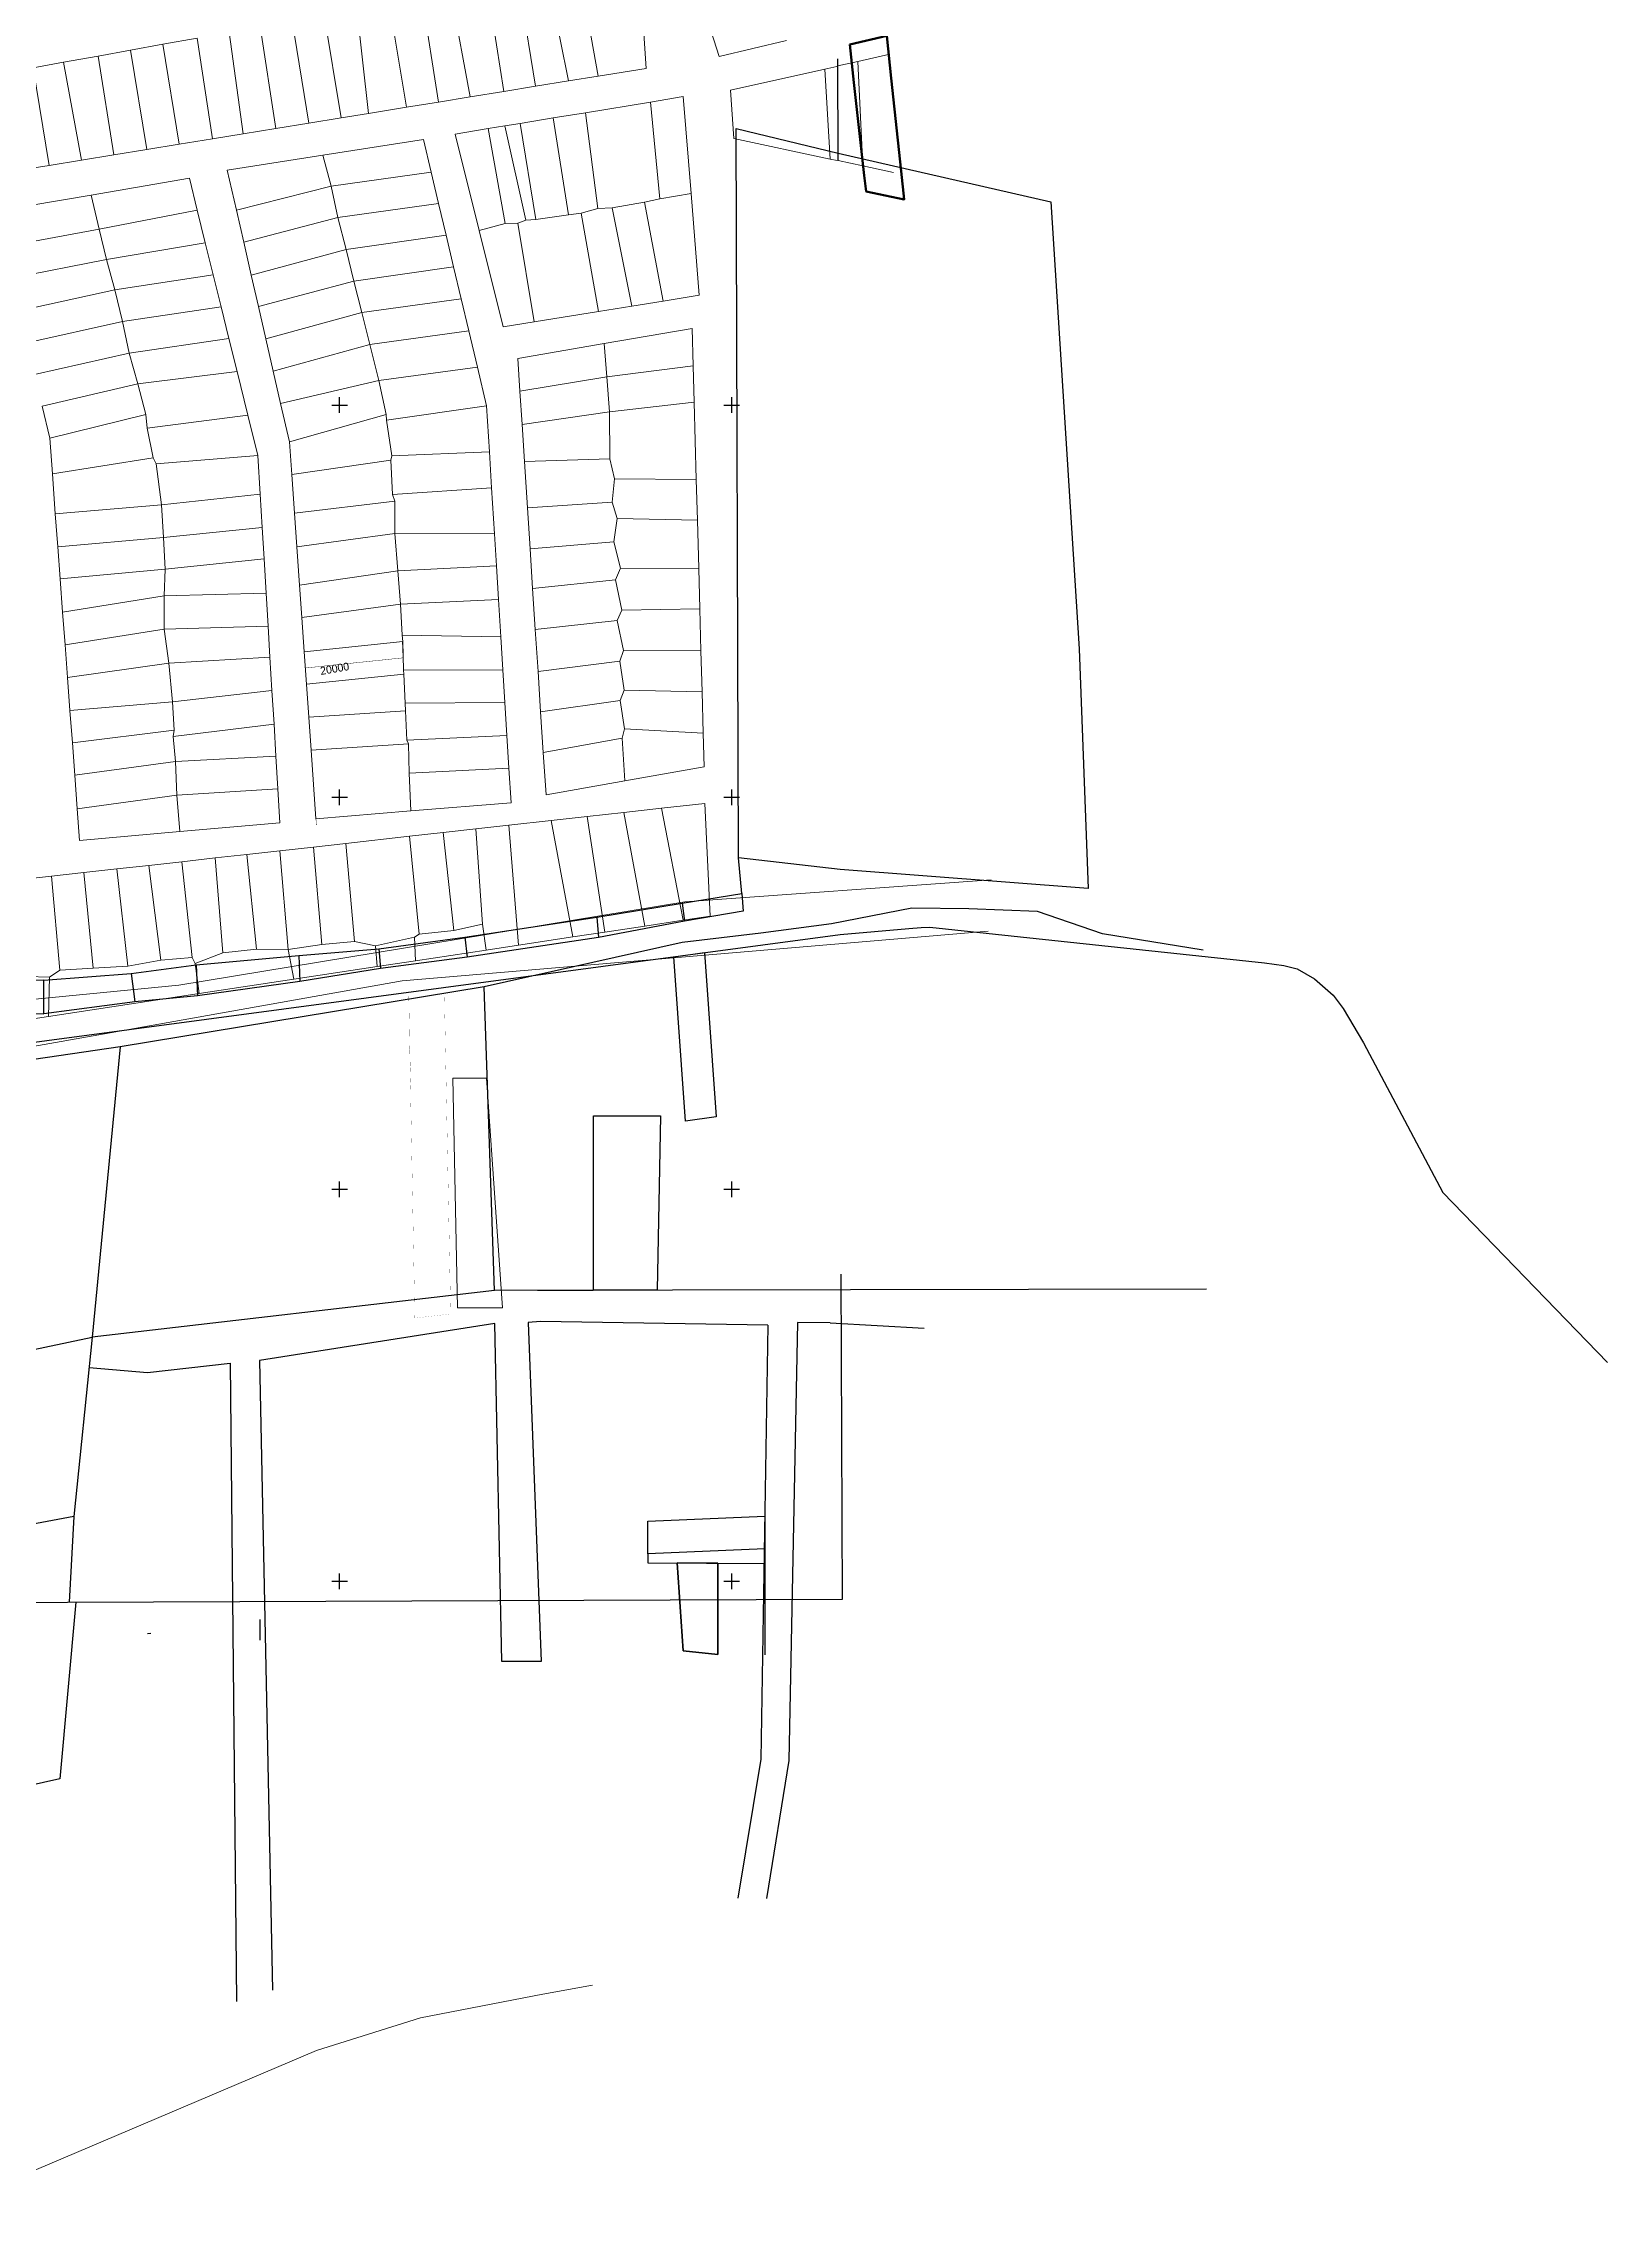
# Model space of a CAD drawing. Header units: millimetres. Extents: x 610871 to 612274, y 1322914 to 1323831.
# Drawn here: x 611875 to 612274, y 1322970 to 1323525 of the extents above; entities that cross this region are included whole.
import ezdxf
from ezdxf.enums import TextEntityAlignment as Align

# ---------------------------------------------------------------- set-up
doc = ezdxf.new("R2010")
doc.units = ezdxf.units.MM
for name, color, linetype in [('2', 7, 'Continuous'), ('42', 7, 'Continuous'), ('5', 7, 'Continuous'), ('6', 7, 'Continuous'), ('CVL_CUADCON_LIN', 8, 'Continuous'), ('CVL_CUADCON_TIT', 1, 'Continuous')]:
    doc.layers.add(name, color=color, linetype=linetype)
for name, color, linetype, lineweight in [('Cotas', 7, 'Continuous', 0), ('Nivel 16', 7, 'Continuous', 0), ('Nivel 2', 7, 'Continuous', 0), ('Nivel 30', 7, 'Continuous', 0), ('Nivel 4', 7, 'Continuous', 0), ('Nivel 5', 7, 'Continuous', 0), ('Nivel 7', 7, 'Continuous', 0)]:
    doc.layers.add(name, color=color, linetype=linetype, lineweight=lineweight)
doc.styles.add('Style-ENGINEERING', font='ENGINEERING.shx')

# ---------------------------------------------------------------- blocks, each defined once
blk = doc.blocks.new('COORD')
at = {"layer": '42', "color": 2, "linetype": 'Continuous'}
for p, q in [((-2, 0), (2, 0)), ((0, -2), (0, 2))]:
    blk.add_line(p, q, dxfattribs=at)

msp = doc.modelspace()

# ---------------------------------------------------------------- linework, layer by layer
at = {"color": 1}
for points in [[(612035.57111, 1323292.23994), (612043.40164, 1323293.28527), (612046.32798, 1323251.38734), (612038.49745, 1323250.34201)], [(612032.1759, 1323251.6457), (612031.27584, 1323207.20481), (612015.07582, 1323207.20481), (612015.07576, 1323251.65483)]]:
    msp.add_lwpolyline(points, close=True, dxfattribs=at)
at = {"color": 1, "linetype": 'Continuous', "flags": 128}
msp.add_lwpolyline([(612035.57111, 1323292.23994), (612043.40164, 1323293.28527), (612046.32798, 1323251.38734), (612038.49745, 1323250.34201)], close=True, dxfattribs=at)
for points in [[(611929.93637, 1323123.21654), (611929.93637, 1323117.96654)], [(611902.14089, 1323119.63271), (611901.34454, 1323119.55634)], [(611929.93637, 1323121.96654), (611929.93637, 1323117.96654)]]:
    msp.add_lwpolyline(points, dxfattribs=at)
at = {"layer": '2', "color": 1, "linetype": 'Continuous'}
for p, q in [((612052.89037, 1323308.34954), (612052.03637, 1323317.49554)), ((612015.88237, 1323302.31254), (612037.71137, 1323305.93354)), ((612037.71137, 1323305.93354), (612052.89037, 1323308.34954)), ((612037.71137, 1323305.93354), (612038.24037, 1323301.31054)), ((611982.22237, 1323297.20854), (612015.88237, 1323302.31254)), ((612015.88237, 1323302.31254), (612016.36237, 1323297.18154)), ((612038.24037, 1323301.31054), (612016.36237, 1323297.18154)), ((611960.33837, 1323294.29954), (611982.22237, 1323297.20854)), ((611982.22237, 1323297.20854), (611982.80437, 1323292.12854)), ((612016.36237, 1323297.18154), (611982.80437, 1323292.12854)), ((611897.16637, 1323287.97454), (611913.71937, 1323290.14454)), ((611913.71937, 1323290.14454), (611939.92337, 1323292.56754)), ((611913.71937, 1323290.14454), (611914.06037, 1323282.26754)), ((611939.92337, 1323292.56754), (611960.33837, 1323294.29954)), ((611939.92337, 1323292.56754), (611940.15637, 1323285.90954)), ((611960.76837, 1323289.21854), (611940.15637, 1323285.90954)), ((611960.33837, 1323294.29954), (611960.76837, 1323289.21854)), ((611982.80437, 1323292.12854), (611960.76837, 1323289.21854)), ((611874.87137, 1323286.28354), (611897.16637, 1323287.97454)), ((611987.2022, 1323284.59721), (611894.3352, 1323269.25421)), ((611897.16637, 1323287.97454), (611898.06337, 1323280.71054)), ((611940.15637, 1323285.90954), (611914.06037, 1323282.26754)), ((611898.06337, 1323280.71054), (611874.86037, 1323277.64254)), ((611914.06037, 1323282.26754), (611898.06337, 1323280.71054)), ((611894.3352, 1323269.25421), (611843.5812, 1323261.81021)), ((611894.3352, 1323269.25421), (611887.2352, 1323195.23321)), ((611837.2652, 1323184.74321), (611887.2352, 1323195.23321)), ((611887.2352, 1323195.23321), (611882.4782, 1323149.44521)), ((611882.4782, 1323149.44521), (611833.0062, 1323140.22921)), ((611882.4782, 1323149.44521), (611881.3642, 1323127.63721))]:
    msp.add_line(p, q, dxfattribs=at)
for points in [[(612077.94337, 1323314.46954), (612052.03637, 1323317.49554), (612051.43937, 1323503.53854), (612077.43837, 1323497.22854)], [(612052.89037, 1323308.34954), (612053.21637, 1323303.82754), (612038.24037, 1323301.31054)], [(612170.5482, 1323293.91221), (612144.8622, 1323298.06821), (612128.3092, 1323303.80921), (612110.7762, 1323304.45821), (612096.2952, 1323304.61921), (612075.7472, 1323300.67421), (612057.7272, 1323298.27021), (612037.6762, 1323295.85321), (611987.2022, 1323284.59721)], [(611588.60037, 1323205.86154), (611601.55737, 1323227.68454), (611833.11537, 1323262.88854), (611833.39037, 1323258.31454), (611843.95337, 1323259.38654), (611845.26337, 1323261.68054), (611846.98237, 1323263.56954), (611849.15837, 1323265.30954), (611852.50337, 1323267.15654), (611855.80037, 1323268.24154), (612077.98937, 1323297.90254)], [(611851.76037, 1323285.24954), (611853.04237, 1323282.66354), (611854.93237, 1323280.43654), (611857.88637, 1323278.77454), (611860.27837, 1323277.92254), (611874.86037, 1323277.64254), (611874.87137, 1323286.28354), (611851.24837, 1323286.18754)], [(612171.4192, 1323207.47421), (611989.7812, 1323207.07921), (611987.2022, 1323284.59721)], [(611883.0342, 1323127.64021), (611878.9232, 1323082.60121), (611829.6242, 1323071.48021)]]:
    msp.add_lwpolyline(points, dxfattribs=at)
at = {"layer": '6', "color": 1, "linetype": 'Continuous'}
for points in [[(612077.43837, 1323497.22854), (612131.68137, 1323484.81154), (612138.94537, 1323370.76954)], [(612138.94537, 1323370.76954), (612141.25837, 1323309.63154), (612077.94337, 1323314.46954)], [(612077.98937, 1323297.90254), (612095.49737, 1323299.48854), (612098.64637, 1323299.74454), (612100.83037, 1323299.74654), (612186.21937, 1323290.65254), (612191.09537, 1323290.04554), (612194.49937, 1323289.18354), (612198.91937, 1323286.64554), (612203.69537, 1323282.43054), (612206.28737, 1323279.07754), (612211.42137, 1323270.28854), (612231.70537, 1323232.08254), (612273.68037, 1323188.75754)]]:
    msp.add_lwpolyline(points, dxfattribs=at)
at = {"layer": 'Cotas', "color": 1, "linetype": 'Continuous', "lineweight": 13, "flags": 128}
for points in [[(612116.49385, 1323311.85441), (612038.37528, 1323306.22333), (611909.28765, 1323284.97892), (611850.75303, 1323279.33286), (611850.75303, 1323316.44658)], [(612014.81862, 1323029.93164), (612002.14928, 1323027.6549), (611970.9429, 1323021.63761), (611944.43968, 1323013.2317), (611842.31118, 1322969.92117), (611828.44824, 1323007.64615), (611828.44824, 1323063.44469), (611834.10648, 1323126.55808), (611846.50286, 1323264.83023), (611891.75534, 1323272.86405), (611966.23607, 1323286.08686), (612115.72555, 1323298.80061)]]:
    msp.add_lwpolyline(points, dxfattribs=at)
at = {"layer": 'CVL_CUADCON_LIN', "color": 1, "ltscale": 0.5, "const_width": 0.1, "flags": 128}
for points in [[(611941.55708, 1323365.89031), (611941.26679, 1323370.00509), (611966.27768, 1323372.64655), (611966.44765, 1323368.48033)], [(611941.84737, 1323361.77554), (611941.55707, 1323365.89036), (611966.44765, 1323368.48033), (611966.61763, 1323364.31411)]]:
    msp.add_lwpolyline(points, close=True, dxfattribs=at)
for points in [[(611941.26678, 1323370.00508), (611966.27768, 1323372.64655), (611966.61763, 1323364.31411)], [(611941.84737, 1323361.77554), (611941.26678, 1323370.00508)], [(611941.55708, 1323365.89031), (611966.44765, 1323368.48033)], [(611941.84737, 1323361.77554), (611966.61763, 1323364.31411)], [(611941.84737, 1323361.77554), (611944.37682, 1323325.86451)], [(611944.26637, 1323327.43254), (611968.48737, 1323329.43354)]]:
    msp.add_lwpolyline(points, dxfattribs=at)
at = {"layer": 'CVL_CUADCON_LIN', "color": 1, "lineweight": 13, "ltscale": 0.5, "const_width": 0.02, "flags": 128}
msp.add_lwpolyline([(611967.92987, 1323283.21021), (611976.99942, 1323284.42094), (611978.63463, 1323201.13699), (611969.49613, 1323200.07496)], close=True, dxfattribs=at)
for points in [[(611967.92987, 1323283.21021), (611976.99942, 1323284.42094)], [(611969.49613, 1323200.07496), (611978.63463, 1323201.13699), (611976.99942, 1323284.42094)], [(611968.42762, 1323258.71526), (611967.92987, 1323283.21021)], [(611967.92987, 1323283.21021), (611969.49613, 1323200.07496)]]:
    msp.add_lwpolyline(points, dxfattribs=at)
at = {"layer": 'CVL_CUADCON_LIN', "color": 1, "ltscale": 0.5, "flags": 128}
for points in [[(611989.7812, 1323207.07921), (611887.2352, 1323195.23321)], [(612015.01577, 1323207.13409), (612000.81581, 1323207.10321)], [(612059.55798, 1323198.25202), (612001.54692, 1323199.20334), (611998.44076, 1323198.92778), (612001.72903, 1323112.53169), (611991.69208, 1323112.53169), (611989.91444, 1323198.66926), (611929.8993, 1323189.25047), (611933.16983, 1323028.64426)], [(612059.55798, 1323198.25202), (612057.77222, 1323087.5938), (612051.9052, 1323052.13521)], [(612075.43114, 1323198.87999), (612067.05797, 1323198.96595), (612064.91516, 1323087.23684), (612059.21979, 1323052.04728)], [(612075.43114, 1323198.87999), (612099.43094, 1323197.54019)], [(611886.43213, 1323187.50337), (611901.34953, 1323186.20244), (611922.40496, 1323188.62134), (611924.04283, 1323025.77507)], [(612028.94971, 1323139.91532), (612028.94971, 1323137.68532)], [(612058.77264, 1323141.18645), (612058.77264, 1323137.48645)], [(612028.94971, 1323137.68532), (612058.77264, 1323137.48645)], [(612046.7729, 1323137.56647), (612046.7729, 1323114.26647)], [(612058.77264, 1323137.48645), (612058.77264, 1323114.18645)]]:
    msp.add_lwpolyline(points, dxfattribs=at)
for points in [[(612058.77264, 1323149.58645), (612058.77264, 1323141.18645), (612028.94971, 1323139.91532), (612028.94971, 1323148.31532)], [(612036.37313, 1323137.63582), (612037.9715, 1323115.19266), (612046.7729, 1323114.26647), (612046.7729, 1323137.56647)], [(612036.37313, 1323137.63582), (612046.7729, 1323137.56647), (612046.7729, 1323114.26647), (612037.9715, 1323115.19266)]]:
    msp.add_lwpolyline(points, close=True, dxfattribs=at)
at = {"layer": 'CVL_CUADCON_TIT', "color": 1, "lineweight": 50, "ltscale": 0.5, "flags": 128}
msp.add_lwpolyline([(612080.40406, 1323524.95403), (612089.91406, 1323527.10403), (612090.95406, 1323516.37403), (612093.57406, 1323492.63403), (612094.33406, 1323485.40403), (612084.63406, 1323487.46403), (612084.12406, 1323491.47403), (612081.45406, 1323515.21403), (612080.40406, 1323524.95403)], dxfattribs=at)
at = {"layer": 'Nivel 16', "color": 1, "linetype": 'Continuous', "lineweight": -3, "flags": 128}
for points in [[(612078.16747, 1323211.25159), (612078.45537, 1323128.28154), (611397.89237, 1323125.67954), (611395.98837, 1323586.56654)], [(612077.43737, 1323495.36154), (612077.36537, 1323521.27554)]]:
    msp.add_lwpolyline(points, dxfattribs=at)
at = {"layer": 'Nivel 2', "color": 1, "linetype": 'Continuous', "lineweight": -3}
for p, q in [((612052.89037, 1323308.34954), (612052.03637, 1323317.49554)), ((612015.88237, 1323302.31254), (612037.71137, 1323305.93354)), ((612037.71137, 1323305.93354), (612052.89037, 1323308.34954)), ((612037.71137, 1323305.93354), (612038.24037, 1323301.31054)), ((611982.22237, 1323297.20854), (612015.88237, 1323302.31254)), ((612015.88237, 1323302.31254), (612016.36237, 1323297.18154)), ((612038.24037, 1323301.31054), (612016.36237, 1323297.18154)), ((611960.33837, 1323294.29954), (611982.22237, 1323297.20854)), ((611982.22237, 1323297.20854), (611982.80437, 1323292.12854)), ((612016.36237, 1323297.18154), (611982.80437, 1323292.12854)), ((611897.16637, 1323287.97454), (611913.71937, 1323290.14454)), ((611913.71937, 1323290.14454), (611939.92337, 1323292.56754)), ((611913.71937, 1323290.14454), (611914.06037, 1323282.26754)), ((611939.92337, 1323292.56754), (611960.33837, 1323294.29954)), ((611939.92337, 1323292.56754), (611940.15637, 1323285.90954)), ((611960.76837, 1323289.21854), (611940.15637, 1323285.90954)), ((611960.33837, 1323294.29954), (611960.76837, 1323289.21854)), ((611982.80437, 1323292.12854), (611960.76837, 1323289.21854)), ((611874.87137, 1323286.28354), (611897.16637, 1323287.97454)), ((611897.16637, 1323287.97454), (611898.06337, 1323280.71054)), ((611940.15637, 1323285.90954), (611914.06037, 1323282.26754)), ((611898.06337, 1323280.71054), (611874.86037, 1323277.64254)), ((611914.06037, 1323282.26754), (611898.06337, 1323280.71054))]:
    msp.add_line(p, q, dxfattribs=at)
at = {"layer": 'Nivel 2', "color": 1, "linetype": 'Continuous', "lineweight": -3, "flags": 128}
for points in [[(612077.94337, 1323314.46954), (612052.03637, 1323317.49554), (612051.43937, 1323503.53854), (612077.43837, 1323497.22854)], [(612077.43837, 1323497.22854), (612131.68137, 1323484.81154), (612138.94537, 1323370.76954)], [(612138.94537, 1323370.76954), (612141.25837, 1323309.63154), (612077.94337, 1323314.46954)], [(612052.89037, 1323308.34954), (612053.21637, 1323303.82754), (612038.24037, 1323301.31054)], [(611588.60037, 1323205.86154), (611601.55737, 1323227.68454), (611833.11537, 1323262.88854), (611833.39037, 1323258.31454), (611843.95337, 1323259.38654), (611845.26337, 1323261.68054), (611846.98237, 1323263.56954), (611849.15837, 1323265.30954), (611852.50337, 1323267.15654), (611855.80037, 1323268.24154), (612077.98937, 1323297.90254)], [(612077.98937, 1323297.90254), (612095.49737, 1323299.48854), (612098.64637, 1323299.74454), (612100.83037, 1323299.74654), (612186.21937, 1323290.65254), (612191.09537, 1323290.04554), (612194.49937, 1323289.18354), (612198.91937, 1323286.64554), (612203.69537, 1323282.43054), (612206.28737, 1323279.07754), (612211.42137, 1323270.28854), (612231.70537, 1323232.08254), (612273.68037, 1323188.75754)], [(611851.76037, 1323285.24954), (611853.04237, 1323282.66354), (611854.93237, 1323280.43654), (611857.88637, 1323278.77454), (611860.27837, 1323277.92254), (611874.86037, 1323277.64254), (611874.87137, 1323286.28354), (611851.24837, 1323286.18754)]]:
    msp.add_lwpolyline(points, dxfattribs=at)
at = {"layer": 'Nivel 30', "color": 1, "linetype": 'Continuous', "lineweight": 13}
for p, q in [((612047.12537, 1323521.86554), (612037.56837, 1323551.79654)), ((612026.67337, 1323547.01754), (612028.45737, 1323518.83754)), ((611992.22437, 1323512.94654), (611987.91537, 1323539.98254)), ((612000.30637, 1323514.26054), (611995.87437, 1323541.42654)), ((612003.24437, 1323542.76554), (612008.72237, 1323515.62954)), ((612011.37137, 1323544.23954), (612016.22137, 1323516.84854)), ((611957.67737, 1323507.32954), (611954.68137, 1323533.94954)), ((611962.96437, 1323535.45354), (611967.32737, 1323508.89754)), ((611975.54737, 1323510.23554), (611971.30637, 1323536.96854)), ((611978.67637, 1323538.30554), (611983.63837, 1323511.55054)), ((611925.71537, 1323502.13254), (611922.09537, 1323528.03454)), ((611930.05437, 1323529.48054), (611934.03437, 1323503.48554)), ((611938.23037, 1323530.96354), (611942.49137, 1323504.86054)), ((611950.68137, 1323506.19154), (611946.38637, 1323532.44454)), ((611888.74037, 1323521.98154), (611896.99637, 1323523.47954)), ((611896.99637, 1323523.47954), (611905.25137, 1323524.97854)), ((611896.99637, 1323523.47954), (611901.16537, 1323498.14054)), ((611905.25137, 1323524.97854), (611913.98637, 1323526.56354)), ((611905.25137, 1323524.97854), (611909.38537, 1323499.47854)), ((611913.98637, 1323526.56354), (611917.87137, 1323500.85654)), ((612064.28137, 1323525.91454), (612047.12537, 1323521.86554)), ((612082.45737, 1323520.61854), (612090.61337, 1323522.43454)), ((611872.18337, 1323518.97554), (611879.89737, 1323520.37554)), ((611876.21037, 1323494.08354), (611872.18337, 1323518.97554)), ((611879.89737, 1323520.37554), (611888.74037, 1323521.98154)), ((611884.45037, 1323495.42254), (611879.89737, 1323520.37554)), ((611892.75937, 1323496.77454), (611888.74037, 1323521.98154)), ((612016.22137, 1323516.84854), (612008.72237, 1323515.62954)), ((612028.45737, 1323518.83754), (612016.22137, 1323516.84854)), ((612050.03437, 1323513.29854), (612074.10337, 1323518.65954)), ((612074.10337, 1323518.65954), (612077.09837, 1323519.32654)), ((612075.45137, 1323495.69454), (612074.10337, 1323518.65954)), ((612077.37037, 1323519.48454), (612082.45737, 1323520.61854)), ((612082.45737, 1323520.61854), (612083.74937, 1323494.00254)), ((611983.63837, 1323511.55054), (611975.54737, 1323510.23554)), ((611992.22437, 1323512.94654), (611983.63837, 1323511.55054)), ((612000.30637, 1323514.26054), (611992.22437, 1323512.94654)), ((612008.72237, 1323515.62954), (612000.30637, 1323514.26054)), ((612029.57437, 1323510.25354), (612037.93037, 1323511.62454)), ((612037.93037, 1323511.62454), (612039.94137, 1323486.90854)), ((612050.86137, 1323500.98554), (612050.03437, 1323513.29854)), ((611950.68137, 1323506.19154), (611942.49137, 1323504.86054)), ((611957.67737, 1323507.32954), (611950.68137, 1323506.19154)), ((611967.32737, 1323508.89754), (611957.67737, 1323507.32954)), ((611975.54737, 1323510.23554), (611967.32737, 1323508.89754)), ((611996.38737, 1323504.80954), (612004.80337, 1323506.18954)), ((612004.80337, 1323506.18954), (612012.98137, 1323507.53154)), ((612008.65737, 1323481.45554), (612004.80337, 1323506.18954)), ((612012.98137, 1323507.53154), (612029.57437, 1323510.25354)), ((612012.98137, 1323507.53154), (612016.19437, 1323483.07654)), ((612031.94437, 1323485.59154), (612029.57437, 1323510.25354)), ((611917.87137, 1323500.85654), (611909.38537, 1323499.47854)), ((611925.71537, 1323502.13254), (611917.87137, 1323500.85654)), ((611934.03437, 1323503.48554), (611925.71537, 1323502.13254)), ((611942.49137, 1323504.86054), (611934.03437, 1323503.48554)), ((611946.06237, 1323496.66754), (611971.68537, 1323500.67754)), ((611971.68537, 1323500.67754), (611973.65037, 1323492.37454)), ((611979.78537, 1323502.08454), (611988.16137, 1323503.45754)), ((611985.92637, 1323477.46554), (611979.78537, 1323502.08454)), ((611988.16137, 1323503.45754), (611992.43737, 1323504.15954)), ((611988.16137, 1323503.45754), (611992.55037, 1323479.24054)), ((611992.43737, 1323504.15954), (611996.38737, 1323504.80954)), ((611997.79337, 1323480.14754), (611992.43737, 1323504.15954)), ((612000.36837, 1323480.27854), (611996.38737, 1323504.80954)), ((612075.45137, 1323495.69454), (612050.86137, 1323500.98554)), ((611884.45037, 1323495.42254), (611876.21037, 1323494.08354)), ((611892.75937, 1323496.77454), (611884.45037, 1323495.42254)), ((611901.16537, 1323498.14054), (611892.75937, 1323496.77454)), ((611909.38537, 1323499.47854), (611901.16537, 1323498.14054)), ((611921.66737, 1323492.85154), (611946.06237, 1323496.66754)), ((611948.19037, 1323488.77954), (611946.06237, 1323496.66754)), ((612077.18137, 1323495.32254), (612075.45137, 1323495.69454)), ((612083.74937, 1323494.00254), (612077.43737, 1323495.36154)), ((611876.21037, 1323494.08354), (611867.97037, 1323492.74354)), ((611886.90937, 1323486.52154), (611911.98737, 1323490.79154)), ((611911.98737, 1323490.79154), (611913.98537, 1323482.68854)), ((611923.98837, 1323482.69054), (611921.66737, 1323492.85154)), ((611973.65037, 1323492.37454), (611948.19037, 1323488.77954)), ((611973.65037, 1323492.37454), (611975.54237, 1323484.39054)), ((612091.60437, 1323492.31254), (612083.74937, 1323494.00254)), ((611862.50137, 1323482.36554), (611886.90937, 1323486.52154)), ((611886.90937, 1323486.52154), (611888.99437, 1323477.82854)), ((611948.19037, 1323488.77954), (611923.98837, 1323482.69054)), ((611949.87837, 1323480.77754), (611948.19037, 1323488.77954)), ((611949.87837, 1323480.77754), (611975.54237, 1323484.39054)), ((611975.54237, 1323484.39054), (611977.45737, 1323476.30954)), ((612019.82437, 1323483.29854), (612028.09237, 1323484.68554)), ((612031.94437, 1323485.59154), (612028.09237, 1323484.68554)), ((612028.09237, 1323484.68554), (612032.83437, 1323459.47154)), ((612039.94137, 1323486.90854), (612031.94437, 1323485.59154)), ((612039.94137, 1323486.90854), (612042.05337, 1323460.94554)), ((611913.98537, 1323482.68854), (611888.99437, 1323477.82854)), ((611913.98537, 1323482.68854), (611916.04037, 1323474.36154)), ((611925.86537, 1323474.47654), (611923.98837, 1323482.69054)), ((611925.86537, 1323474.47654), (611949.87837, 1323480.77754)), ((611949.87837, 1323480.77754), (611952.01037, 1323472.64554)), ((611985.92637, 1323477.46554), (611992.55037, 1323479.24054)), ((611992.55037, 1323479.24054), (611995.75937, 1323479.31154)), ((611995.75937, 1323479.31154), (611997.79337, 1323480.14754)), ((611999.94037, 1323454.20654), (611995.75937, 1323479.31154)), ((612000.36837, 1323480.27854), (611997.79337, 1323480.14754)), ((612008.65737, 1323481.45554), (612000.36837, 1323480.27854)), ((612008.65737, 1323481.45554), (612011.88437, 1323481.91054)), ((612011.88437, 1323481.91054), (612016.19437, 1323483.07654)), ((612016.35337, 1323456.83354), (612011.88437, 1323481.91054)), ((612019.82437, 1323483.29854), (612016.19437, 1323483.07654)), ((612019.82437, 1323483.29854), (612024.84037, 1323458.19154)), ((611888.99437, 1323477.82854), (611864.66937, 1323473.31454)), ((611888.99437, 1323477.82854), (611890.87337, 1323470.08454)), ((611916.04037, 1323474.36154), (611890.87337, 1323470.08454)), ((611916.04037, 1323474.36154), (611918.06637, 1323466.15054)), ((611927.78637, 1323466.06654), (611925.86537, 1323474.47654)), ((611952.01037, 1323472.64554), (611927.78637, 1323466.06654)), ((611952.01037, 1323472.64554), (611977.45737, 1323476.30954)), ((611953.93437, 1323464.54954), (611952.01037, 1323472.64554)), ((611977.45737, 1323476.30954), (611979.36937, 1323468.23854)), ((611992.04537, 1323452.94354), (611985.92637, 1323477.46554)), ((611890.87337, 1323470.08454), (611866.58137, 1323465.33354)), ((611892.95837, 1323462.31554), (611890.87337, 1323470.08454)), ((611953.93437, 1323464.54954), (611979.36937, 1323468.23854)), ((611979.36937, 1323468.23854), (611981.30537, 1323460.06054)), ((611892.95837, 1323462.31554), (611868.57137, 1323457.02254)), ((611892.95837, 1323462.31554), (611918.06637, 1323466.15054)), ((611892.95837, 1323462.31554), (611894.95437, 1323454.23154)), ((611918.06637, 1323466.15054), (611920.06837, 1323458.03854)), ((611929.61537, 1323458.05854), (611927.78637, 1323466.06654)), ((611953.93437, 1323464.54954), (611929.61537, 1323458.05854)), ((611955.97437, 1323456.54254), (611953.93437, 1323464.54954)), ((611894.95437, 1323454.23154), (611920.06837, 1323458.03854)), ((611920.06837, 1323458.03854), (611922.07037, 1323449.92654)), ((611931.49537, 1323449.82354), (611929.61537, 1323458.05854)), ((611955.97437, 1323456.54254), (611931.49537, 1323449.82354)), ((611981.30537, 1323460.06054), (611955.97437, 1323456.54254)), ((611955.97437, 1323456.54254), (611958.02337, 1323448.39654)), ((611981.30537, 1323460.06054), (611983.24137, 1323451.88354)), ((612016.35337, 1323456.83354), (611999.94037, 1323454.20654)), ((612024.84037, 1323458.19154), (612016.35337, 1323456.83354)), ((612032.83437, 1323459.47154), (612024.84037, 1323458.19154)), ((612042.05337, 1323460.94554), (612032.83437, 1323459.47154)), ((611894.95437, 1323454.23154), (611870.53037, 1323448.84654)), ((611896.59137, 1323446.22254), (611894.95437, 1323454.23154)), ((611983.24137, 1323451.88354), (611958.02337, 1323448.39654)), ((611983.24137, 1323451.88354), (611985.44037, 1323442.59954)), ((611999.94037, 1323454.20654), (611992.04537, 1323452.94354)), ((612017.81737, 1323448.61754), (612040.22437, 1323452.48754)), ((612040.22437, 1323452.48754), (612040.48437, 1323442.99754)), ((611896.59137, 1323446.22254), (611872.47437, 1323440.72954)), ((611896.59137, 1323446.22254), (611922.07037, 1323449.92654)), ((611898.79937, 1323438.34154), (611896.59137, 1323446.22254)), ((611922.07037, 1323449.92654), (611924.14137, 1323441.52954)), ((611933.37237, 1323441.60854), (611931.49537, 1323449.82354)), ((611958.02337, 1323448.39654), (611933.37237, 1323441.60854)), ((611960.33037, 1323439.23354), (611958.02337, 1323448.39654)), ((611995.74537, 1323444.80554), (612017.81737, 1323448.61754)), ((611996.28537, 1323436.46454), (611995.74537, 1323444.80554)), ((612018.46437, 1323440.11654), (612017.81737, 1323448.61754)), ((611898.79937, 1323438.34154), (611924.14137, 1323441.52954)), ((611924.14137, 1323441.52954), (611926.88237, 1323430.42054)), ((611935.24737, 1323433.39554), (611933.37237, 1323441.60854)), ((611935.24737, 1323433.39554), (611960.33037, 1323439.23354)), ((611960.33037, 1323439.23354), (611985.44037, 1323442.59954)), ((611960.33037, 1323439.23354), (611962.21837, 1323430.55354)), ((611985.44037, 1323442.59954), (611987.77237, 1323432.75254)), ((612018.46437, 1323440.11654), (611996.28537, 1323436.46454)), ((612040.48437, 1323442.99754), (612018.46437, 1323440.11654)), ((612018.46437, 1323440.11654), (612019.18037, 1323431.22254)), ((612040.48437, 1323442.99754), (612040.73937, 1323433.69754)), ((611874.40037, 1323432.69054), (611898.79937, 1323438.34154)), ((611900.92137, 1323430.51454), (611898.79937, 1323438.34154)), ((611996.83337, 1323428.02354), (611996.28537, 1323436.46454)), ((612040.73937, 1323433.69754), (612019.18037, 1323431.22254)), ((612040.73937, 1323433.69754), (612041.27937, 1323413.95554)), ((611876.35837, 1323424.51554), (611874.40037, 1323432.69054)), ((611900.92137, 1323430.51454), (611876.35837, 1323424.51554)), ((611901.20137, 1323427.10254), (611900.92137, 1323430.51454)), ((611926.88237, 1323430.42054), (611901.20137, 1323427.10254)), ((611926.88237, 1323430.42054), (611929.43337, 1323420.08254)), ((611937.49737, 1323423.54854), (611935.24737, 1323433.39554)), ((611937.49737, 1323423.54854), (611962.21837, 1323430.55354)), ((611962.30637, 1323429.12654), (611962.21837, 1323430.55354)), ((611987.77237, 1323432.75254), (611962.30637, 1323429.12654)), ((611962.30637, 1323429.12654), (611963.59337, 1323419.98354)), ((611987.77237, 1323432.75254), (611988.50137, 1323420.99754)), ((612019.18037, 1323431.22254), (611996.83337, 1323428.02354)), ((611997.44337, 1323418.59154), (611996.83337, 1323428.02354)), ((612019.19637, 1323419.21954), (612019.18037, 1323431.22254)), ((611877.03537, 1323415.41754), (611876.35837, 1323424.51554)), ((611901.20137, 1323427.10254), (611902.77337, 1323419.51754)), ((611938.07937, 1323415.28154), (611937.49737, 1323423.54854)), ((611902.77337, 1323419.51754), (611877.03537, 1323415.41754)), ((611902.77337, 1323419.51754), (611903.55737, 1323417.92854)), ((611929.43337, 1323420.08254), (611903.55737, 1323417.92854)), ((611903.55737, 1323417.92854), (611904.90937, 1323407.53054)), ((611929.43337, 1323420.08254), (611930.03037, 1323410.21954)), ((611938.07937, 1323415.28154), (611963.34437, 1323418.87354)), ((611963.34437, 1323418.87354), (611963.59337, 1323419.98354)), ((611963.34437, 1323418.87354), (611963.77037, 1323410.13154)), ((611988.50137, 1323420.99754), (611963.59337, 1323419.98354)), ((611988.50137, 1323420.99754), (611989.06837, 1323411.86654)), ((611997.44337, 1323418.59154), (612019.19637, 1323419.21954)), ((611998.21137, 1323406.72654), (611997.44337, 1323418.59154)), ((612019.19637, 1323419.21954), (612020.39437, 1323414.12954)), ((611877.79137, 1323405.23654), (611877.03537, 1323415.41754)), ((611938.77637, 1323405.37054), (611938.07937, 1323415.28154)), ((611989.06837, 1323411.86654), (611963.77037, 1323410.13154)), ((611989.06837, 1323411.86654), (611989.79537, 1323400.14054)), ((612020.39437, 1323414.12954), (612019.78637, 1323408.19354)), ((612041.27937, 1323413.95554), (612020.39437, 1323414.12954)), ((612041.27937, 1323413.95554), (612041.56337, 1323403.59354)), ((611877.79137, 1323405.23654), (611904.90937, 1323407.53054)), ((611904.90937, 1323407.53054), (611930.03037, 1323410.21954)), ((611904.90937, 1323407.53054), (611905.38037, 1323399.14854)), ((611930.03037, 1323410.21954), (611930.54337, 1323401.72154)), ((611964.35037, 1323408.43954), (611938.77637, 1323405.37054)), ((611964.35037, 1323408.43954), (611963.77037, 1323410.13154)), ((611964.35137, 1323400.20754), (611964.35037, 1323408.43954)), ((611998.21137, 1323406.72654), (612019.78637, 1323408.19354)), ((611998.88537, 1323396.31054), (611998.21137, 1323406.72654)), ((612021.05737, 1323404.01054), (612019.78637, 1323408.19354)), ((611878.41837, 1323396.79554), (611877.79137, 1323405.23654)), ((611905.38037, 1323399.14854), (611930.54337, 1323401.72154)), ((611930.54337, 1323401.72154), (611931.02837, 1323393.70154)), ((611939.38337, 1323396.77554), (611938.77637, 1323405.37054)), ((612021.05737, 1323404.01054), (612020.27437, 1323398.09254)), ((612021.05737, 1323404.01054), (612041.56337, 1323403.59354)), ((612041.56337, 1323403.59354), (612041.90237, 1323391.25554)), ((611878.41837, 1323396.79554), (611905.38037, 1323399.14854)), ((611879.02737, 1323388.61054), (611878.41837, 1323396.79554)), ((611905.38037, 1323399.14854), (611905.82337, 1323391.12854)), ((611964.35137, 1323400.20754), (611939.38337, 1323396.77554)), ((611940.06737, 1323387.04454), (611939.38337, 1323396.77554)), ((611965.14837, 1323390.64754), (611964.35137, 1323400.20754)), ((611989.79537, 1323400.14054), (611964.35137, 1323400.20754)), ((611989.79537, 1323400.14054), (611990.30437, 1323391.90854)), ((611998.88537, 1323396.31054), (612020.27437, 1323398.09254)), ((611999.54337, 1323386.18254), (611998.88537, 1323396.31054)), ((612020.27437, 1323398.09254), (612021.91737, 1323391.39554)), ((611905.82337, 1323391.12854), (611879.02737, 1323388.61054)), ((611905.82337, 1323391.12854), (611905.56437, 1323384.31454)), ((611931.02837, 1323393.70154), (611905.82337, 1323391.12854)), ((611931.02837, 1323393.70154), (611931.55737, 1323384.97654)), ((611965.14837, 1323390.64754), (611940.06737, 1323387.04454)), ((611965.14837, 1323390.64754), (611990.30437, 1323391.90854)), ((611965.82037, 1323382.19554), (611965.14837, 1323390.64754)), ((611990.30437, 1323391.90854), (611990.83337, 1323383.37554)), ((612020.71337, 1323388.36954), (612021.91737, 1323391.39554)), ((612041.90237, 1323391.25554), (612021.91737, 1323391.39554)), ((612041.90237, 1323391.25554), (612042.18437, 1323380.94354)), ((611879.66037, 1323380.10054), (611879.02737, 1323388.61054)), ((611879.66037, 1323380.10054), (611905.56437, 1323384.31454)), ((611931.55737, 1323384.97654), (611905.56437, 1323384.31454)), ((611905.56437, 1323384.31454), (611905.56437, 1323375.75754)), ((611931.55737, 1323384.97654), (611932.06537, 1323376.58754)), ((611940.65037, 1323378.77654), (611940.06737, 1323387.04454)), ((611999.54337, 1323386.18254), (612020.71337, 1323388.36954)), ((612000.22337, 1323375.67654), (611999.54337, 1323386.18254)), ((612020.71337, 1323388.36954), (612022.32837, 1323380.61154)), ((611880.27737, 1323371.80754), (611879.66037, 1323380.10054)), ((611965.82037, 1323382.19554), (611940.65037, 1323378.77654)), ((611941.26837, 1323369.98254), (611940.65037, 1323378.77654)), ((611965.82037, 1323382.19554), (611990.83337, 1323383.37554)), ((611965.82037, 1323382.19554), (611966.22837, 1323374.26554)), ((611990.83337, 1323383.37554), (611991.42637, 1323373.81454)), ((612021.08437, 1323378.04154), (612000.22337, 1323375.67654)), ((612022.32837, 1323380.61154), (612021.08437, 1323378.04154)), ((612022.70137, 1323370.36254), (612021.08437, 1323378.04154)), ((612022.32837, 1323380.61154), (612042.18437, 1323380.94354)), ((612042.18437, 1323380.94354), (612042.47737, 1323370.30054)), ((611905.56437, 1323375.75754), (611880.27737, 1323371.80754)), ((611905.56437, 1323375.75754), (611932.06537, 1323376.58754)), ((611905.56437, 1323375.75754), (611906.77437, 1323367.15854)), ((611932.06537, 1323376.58754), (611932.54737, 1323368.61854)), ((611941.26837, 1323369.98254), (611966.41837, 1323372.66154)), ((611966.41837, 1323372.66154), (611966.22837, 1323374.26554)), ((611991.42637, 1323373.81454), (611966.22837, 1323374.26554)), ((611966.59737, 1323365.34254), (611966.41837, 1323372.66154)), ((611991.42637, 1323373.81454), (611991.94837, 1323365.40254)), ((612000.91437, 1323365.00354), (612000.22337, 1323375.67654)), ((611880.89637, 1323363.47254), (611880.27737, 1323371.80754)), ((611906.77437, 1323367.15854), (611880.89637, 1323363.47254)), ((611932.54737, 1323368.61854), (611906.77437, 1323367.15854)), ((611906.77437, 1323367.15854), (611907.68037, 1323357.25254)), ((611932.54737, 1323368.61854), (611933.05937, 1323360.15054)), ((611941.84737, 1323361.77554), (611941.26837, 1323369.98254)), ((612021.77337, 1323367.59654), (612000.91437, 1323365.00354)), ((612022.70137, 1323370.36254), (612021.77337, 1323367.59654)), ((612022.92037, 1323360.27954), (612021.77337, 1323367.59654)), ((612042.47737, 1323370.30054), (612022.70137, 1323370.36254)), ((612042.47737, 1323370.30054), (612042.76337, 1323359.82854)), ((611881.52037, 1323355.08054), (611880.89637, 1323363.47254)), ((611941.84737, 1323361.77554), (611966.71937, 1323364.32454)), ((611942.44037, 1323353.34854), (611941.84737, 1323361.77554)), ((611991.94837, 1323365.40254), (611966.59737, 1323365.34254)), ((611966.71937, 1323364.32454), (611966.59737, 1323365.34254)), ((611967.05237, 1323356.90054), (611966.71937, 1323364.32454)), ((611991.94837, 1323365.40254), (611992.46437, 1323357.07054)), ((612001.57937, 1323354.72654), (612000.91437, 1323365.00354)), ((611907.68037, 1323357.25254), (611881.52037, 1323355.08054)), ((611907.68037, 1323357.25254), (611933.05937, 1323360.15054)), ((611907.68037, 1323357.25254), (611908.12837, 1323350.05054)), ((611933.05937, 1323360.15054), (611933.57837, 1323351.56254)), ((611967.05237, 1323356.90054), (611992.46437, 1323357.07054)), ((611967.05237, 1323356.90054), (611967.11237, 1323354.95754)), ((611992.46437, 1323357.07054), (611992.98537, 1323348.65754)), ((612021.89137, 1323357.58654), (612001.57937, 1323354.72654)), ((612022.92037, 1323360.27954), (612021.89137, 1323357.58654)), ((612022.93237, 1323350.39054), (612021.89137, 1323357.58654)), ((612042.76337, 1323359.82854), (612022.92037, 1323360.27954)), ((612042.76337, 1323359.82854), (612043.05237, 1323349.28554)), ((611882.13837, 1323346.76854), (611881.52037, 1323355.08054)), ((611933.57837, 1323351.56254), (611907.88437, 1323348.39754)), ((611933.57837, 1323351.56254), (611934.07237, 1323343.42354)), ((611967.11237, 1323354.95754), (611942.44037, 1323353.34854)), ((611943.03137, 1323344.96154), (611942.44037, 1323353.34854)), ((611967.11237, 1323354.95754), (611967.49437, 1323347.48754)), ((612002.25337, 1323344.33054), (612001.57937, 1323354.72654)), ((612022.38337, 1323348.02854), (612022.93237, 1323350.39054)), ((612043.05237, 1323349.28554), (612022.93237, 1323350.39054)), ((611908.12837, 1323350.05054), (611882.13837, 1323346.76854)), ((611882.74937, 1323338.55354), (611882.13837, 1323346.76854)), ((611908.12837, 1323350.05054), (611907.88437, 1323348.39754)), ((611908.42937, 1323342.06854), (611907.88437, 1323348.39754)), ((611967.85937, 1323346.53854), (611943.03137, 1323344.96154)), ((611944.26637, 1323327.43254), (611943.03137, 1323344.96154)), ((611967.49437, 1323347.48754), (611992.98537, 1323348.65754)), ((611967.85937, 1323346.53854), (611967.49437, 1323347.48754)), ((611968.05237, 1323339.03054), (611967.85937, 1323346.53854)), ((611992.98537, 1323348.65754), (611993.50037, 1323340.35454)), ((612022.38337, 1323348.02854), (612002.25337, 1323344.33054)), ((612022.38337, 1323348.02854), (612023.09437, 1323337.13354)), ((612043.05237, 1323349.28554), (612043.28737, 1323340.71754)), ((611882.74937, 1323338.55354), (611908.42937, 1323342.06854)), ((611934.07237, 1323343.42354), (611908.42937, 1323342.06854)), ((611908.42937, 1323342.06854), (611908.80937, 1323333.43654)), ((611934.07237, 1323343.42354), (611934.57537, 1323335.10554)), ((611993.50037, 1323340.35454), (611968.05237, 1323339.03054)), ((611993.50037, 1323340.35454), (611994.04637, 1323331.54254)), ((612002.95037, 1323333.55554), (612002.25337, 1323344.33054)), ((612043.28737, 1323340.71754), (612023.09437, 1323337.13354)), ((611883.38737, 1323329.97354), (611882.74937, 1323338.55354)), ((611908.80937, 1323333.43654), (611934.57537, 1323335.10554)), ((611934.57537, 1323335.10554), (611935.09937, 1323326.43854)), ((611968.48737, 1323329.43354), (611968.05237, 1323339.03054)), ((612023.09437, 1323337.13354), (612002.95037, 1323333.55554)), ((611908.80937, 1323333.43654), (611883.38737, 1323329.97354)), ((611883.98537, 1323321.92854), (611883.38737, 1323329.97354)), ((611909.54237, 1323324.18254), (611908.80937, 1323333.43654)), ((611968.48737, 1323329.43354), (611944.26637, 1323327.43254)), ((611994.04637, 1323331.54254), (611968.48737, 1323329.43354)), ((612013.40637, 1323328.00554), (612022.83837, 1323329.05654)), ((612022.83837, 1323329.05654), (612032.37937, 1323330.12154)), ((612028.15237, 1323300.07454), (612022.83837, 1323329.05654)), ((612032.37937, 1323330.12154), (612043.45837, 1323331.35554)), ((612032.37937, 1323330.12154), (612037.95537, 1323301.56154)), ((612043.45837, 1323331.35554), (612044.78337, 1323302.59754)), ((611909.54237, 1323324.18254), (611883.98537, 1323321.92854)), ((611935.09937, 1323326.43854), (611909.54237, 1323324.18254)), ((611951.93237, 1323321.15154), (611968.14437, 1323322.95954)), ((611968.14437, 1323322.95954), (611976.68337, 1323323.91154)), ((611968.14437, 1323322.95954), (611970.55537, 1323297.97854)), ((611976.68337, 1323323.91154), (611985.07237, 1323324.84654)), ((611979.42237, 1323298.95954), (611976.68337, 1323323.91154)), ((611985.07237, 1323324.84654), (611993.43037, 1323325.77854)), ((611986.76337, 1323300.52954), (611985.07237, 1323324.84654)), ((611993.43037, 1323325.77854), (612004.27337, 1323326.98854)), ((611995.92037, 1323295.18554), (611993.43037, 1323325.77854)), ((612004.27337, 1323326.98854), (612013.40637, 1323328.00554)), ((612009.75437, 1323297.28454), (612004.27337, 1323326.98854)), ((612013.40637, 1323328.00554), (612017.97537, 1323298.53054)), ((611910.10537, 1323316.48854), (611918.59337, 1323317.43554)), ((611918.59337, 1323317.43554), (611926.68537, 1323318.33754)), ((611920.52637, 1323293.24654), (611918.59337, 1323317.43554)), ((611926.68537, 1323318.33754), (611935.08437, 1323319.27454)), ((611926.68537, 1323318.33754), (611929.10637, 1323294.17554)), ((611935.08437, 1323319.27454), (611943.67137, 1323320.23154)), ((611937.19537, 1323294.07754), (611935.08437, 1323319.27454)), ((611943.67137, 1323320.23154), (611951.93237, 1323321.15154)), ((611945.74937, 1323295.33154), (611943.67137, 1323320.23154)), ((611951.93237, 1323321.15154), (611954.07337, 1323296.16154)), ((611868.29837, 1323311.82854), (611876.83737, 1323312.78054)), ((611876.83737, 1323312.78054), (611885.05737, 1323313.69554)), ((611876.83737, 1323312.78054), (611878.98137, 1323288.79054)), ((611885.05737, 1323313.69554), (611893.52537, 1323314.64054)), ((611887.48937, 1323289.33354), (611885.05737, 1323313.69554)), ((611893.52537, 1323314.64054), (611901.61737, 1323315.54254)), ((611896.29137, 1323289.87554), (611893.52537, 1323314.64054)), ((611901.61737, 1323315.54254), (611910.10537, 1323316.48854)), ((611904.73337, 1323291.32954), (611901.61737, 1323315.54254)), ((611910.10537, 1323316.48854), (611912.68437, 1323292.00954)), ((611979.42237, 1323298.95954), (611986.76337, 1323300.52954)), ((611986.76337, 1323300.52954), (611987.68037, 1323293.93554)), ((612037.95537, 1323301.56154), (612028.15237, 1323300.07454)), ((612044.78337, 1323302.59754), (612037.95537, 1323301.56154)), ((611937.19537, 1323294.07754), (611945.74937, 1323295.33154)), ((611954.07337, 1323296.16154), (611945.74937, 1323295.33154)), ((611959.46437, 1323295.03654), (611954.07337, 1323296.16154)), ((611959.46437, 1323295.03654), (611969.42137, 1323297.21254)), ((611959.85437, 1323289.71454), (611959.46437, 1323295.03654)), ((611970.55537, 1323297.97854), (611969.42137, 1323297.21254)), ((611969.42137, 1323297.21254), (611969.69537, 1323291.20754)), ((611979.42237, 1323298.95954), (611970.55537, 1323297.97854)), ((611995.92037, 1323295.18554), (611987.68037, 1323293.93554)), ((612009.75437, 1323297.28454), (611995.92037, 1323295.18554)), ((612017.97537, 1323298.53054), (612009.75437, 1323297.28454)), ((612028.15237, 1323300.07454), (612017.97537, 1323298.53054)), ((611878.98137, 1323288.79054), (611887.48937, 1323289.33354)), ((611896.29137, 1323289.87554), (611887.48937, 1323289.33354)), ((611896.29137, 1323289.87554), (611904.73337, 1323291.32954)), ((611912.68437, 1323292.00954), (611904.73337, 1323291.32954)), ((611913.43337, 1323290.51354), (611912.68437, 1323292.00954)), ((611920.52637, 1323293.24654), (611913.43337, 1323290.51354)), ((611914.50037, 1323282.83454), (611913.43337, 1323290.51354)), ((611929.10637, 1323294.17554), (611920.52637, 1323293.24654)), ((611929.10637, 1323294.17554), (611937.19537, 1323294.07754)), ((611938.60937, 1323286.49154), (611937.19537, 1323294.07754)), ((611959.85437, 1323289.71454), (611938.60937, 1323286.49154)), ((611969.69537, 1323291.20754), (611959.85437, 1323289.71454)), ((611987.68037, 1323293.93554), (611969.69537, 1323291.20754)), ((611870.62237, 1323287.21754), (611876.34237, 1323287.07654)), ((611876.34237, 1323287.07654), (611876.06137, 1323277.00354)), ((611878.98137, 1323288.79054), (611876.34237, 1323287.07654)), ((611938.60937, 1323286.49154), (611914.50037, 1323282.83454)), ((611914.50037, 1323282.83454), (611876.06137, 1323277.00354))]:
    msp.add_line(p, q, dxfattribs=at)
at = {"layer": 'Nivel 30', "color": 3, "linetype": 'Continuous', "lineweight": 13}
msp.add_line((611876.06137, 1323277.00354), (611852.81137, 1323273.47554), dxfattribs=at)
at = {"layer": 'Nivel 4', "color": 1, "lineweight": 0, "ltscale": 0.1}
msp.add_lwpolyline([(611979.1725, 1323261.24109), (611987.7725, 1323261.24109), (611991.8624, 1323202.68379), (611980.3624, 1323202.68379)], close=True, dxfattribs=at)

# ---------------------------------------------------------------- block references
at = {"layer": '5', "color": 1, "linetype": 'Continuous'}
for p in [(611950.31437, 1323432.93954), (612050.31437, 1323432.93954), (611950.31437, 1323332.93954), (612050.31437, 1323332.93954), (611950.31437, 1323232.93954), (612050.31437, 1323232.93954), (611950.31437, 1323132.93954), (612050.31437, 1323132.93954)]:
    msp.add_blockref('COORD', p, dxfattribs=at)
at = {"layer": 'Nivel 5', "color": 1, "linetype": 'Continuous', "lineweight": -3}
for p in [(611950.31437, 1323432.93954), (612050.31437, 1323432.93954), (611950.31437, 1323332.93954), (612050.31437, 1323332.93954), (611950.31437, 1323232.93954), (612050.31437, 1323232.93954), (611950.31437, 1323132.93954), (612050.31437, 1323132.93954)]:
    msp.add_blockref('COORD', p, dxfattribs=at)

# ---------------------------------------------------------------- texts
at = {"layer": 'Nivel 7', "color": 1, "linetype": 'Continuous', "lineweight": 30, "style": 'Style-ENGINEERING'}
msp.add_text('20000', height=1.999998, rotation=9.9690748, dxfattribs=at).set_placement((611949.0423, 1323365.73578), align=Align.MIDDLE_CENTER)

doc.saveas('drawing.dxf')
